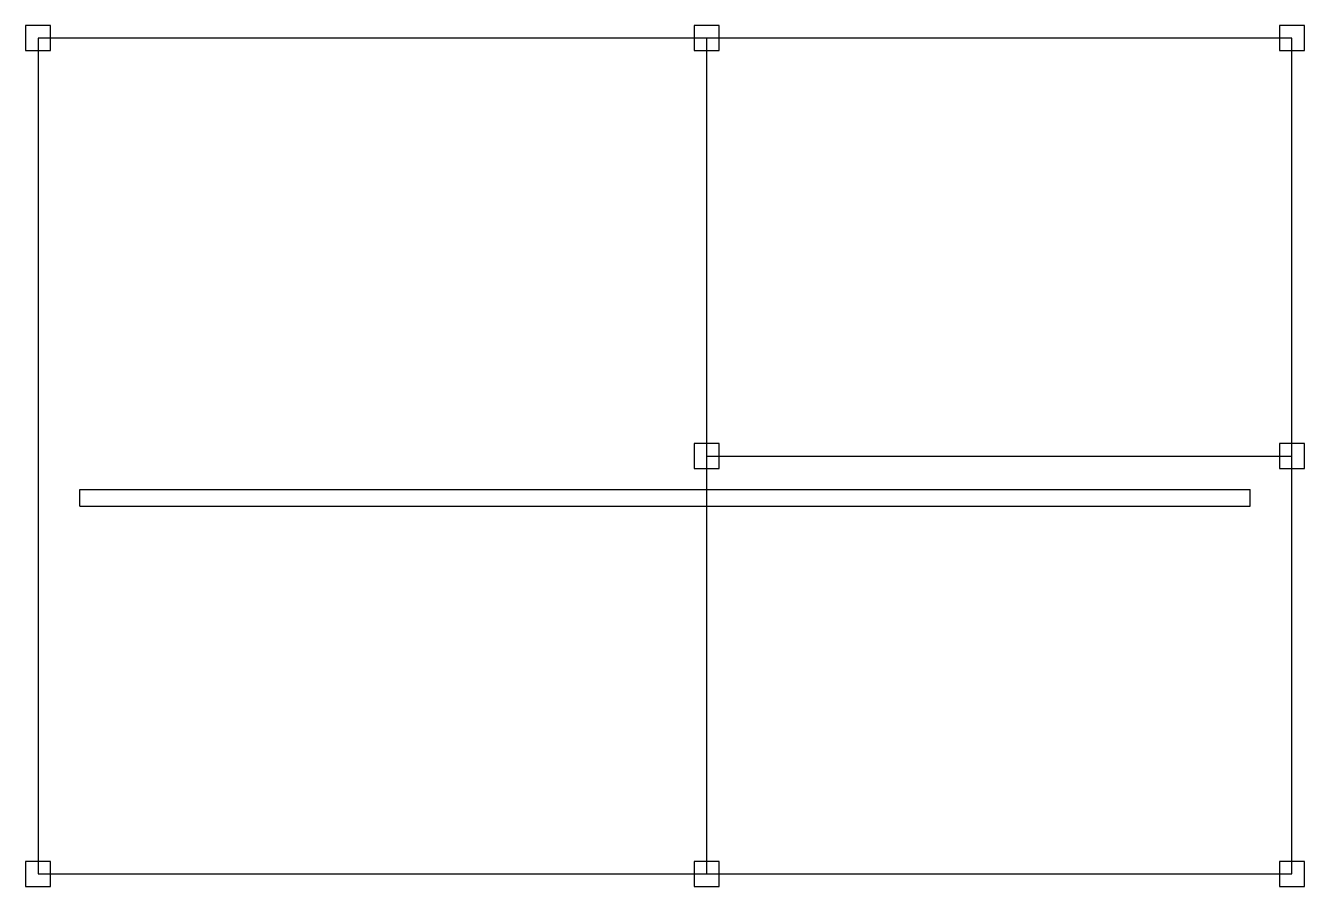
# Model space of a CAD drawing. Header units: metres. Extents: x -0.1 to 15.2, y -0.1 to 10.2.
import ezdxf

# ---------------------------------------------------------------- set-up
doc = ezdxf.new("R2010")
doc.units = ezdxf.units.M
for name, color, linetype in [('mep', 5, 'Continuous'), ('structure', 1, 'Continuous'), ('walls', 7, 'Continuous')]:
    doc.layers.add(name, color=color, linetype=linetype)

msp = doc.modelspace()

# ---------------------------------------------------------------- linework, layer by layer
at = {"layer": 'mep'}
for p, q in [((0.5, 4.6), (14.5, 4.6)), ((0.5, 4.4), (0.5, 4.6)), ((14.5, 4.4), (14.5, 4.6)), ((0.5, 4.4), (14.5, 4.4))]:
    msp.add_line(p, q, dxfattribs=at)
at = {"layer": 'structure'}
for p, q in [((0.15, 10.15), (-0.15, 10.15)), ((-0.15, 10.15), (-0.15, 9.85)), ((0.15, 9.85), (0.15, 10.15)), ((8.15, 10.15), (7.85, 10.15)), ((7.85, 10.15), (7.85, 9.85)), ((8.15, 9.85), (8.15, 10.15)), ((15.15, 10.15), (14.85, 10.15)), ((14.85, 10.15), (14.85, 9.85)), ((15.15, 9.85), (15.15, 10.15)), ((-0.15, 9.85), (0.15, 9.85)), ((7.85, 9.85), (8.15, 9.85)), ((14.85, 9.85), (15.15, 9.85)), ((8.15, 5.15), (7.85, 5.15)), ((7.85, 5.15), (7.85, 4.85)), ((8.15, 4.85), (8.15, 5.15)), ((15.15, 5.15), (14.85, 5.15)), ((14.85, 5.15), (14.85, 4.85)), ((15.15, 4.85), (15.15, 5.15)), ((7.85, 4.85), (8.15, 4.85)), ((14.85, 4.85), (15.15, 4.85)), ((0.15, 0.15), (-0.15, 0.15)), ((-0.15, 0.15), (-0.15, -0.15)), ((0.15, -0.15), (0.15, 0.15)), ((8.15, 0.15), (7.85, 0.15)), ((7.85, 0.15), (7.85, -0.15)), ((8.15, -0.15), (8.15, 0.15)), ((15.15, 0.15), (14.85, 0.15)), ((14.85, 0.15), (14.85, -0.15)), ((15.15, -0.15), (15.15, 0.15)), ((-0.15, -0.15), (0.15, -0.15)), ((7.85, -0.15), (8.15, -0.15)), ((14.85, -0.15), (15.15, -0.15))]:
    msp.add_line(p, q, dxfattribs=at)
at = {"layer": 'walls'}
for p, q in [((15, 10), (0, 10)), ((0, 10), (0, 0)), ((8, 0), (8, 10)), ((15, 0), (15, 10)), ((8, 5), (15, 5)), ((0, 0), (15, 0))]:
    msp.add_line(p, q, dxfattribs=at)

doc.saveas('drawing.dxf')
